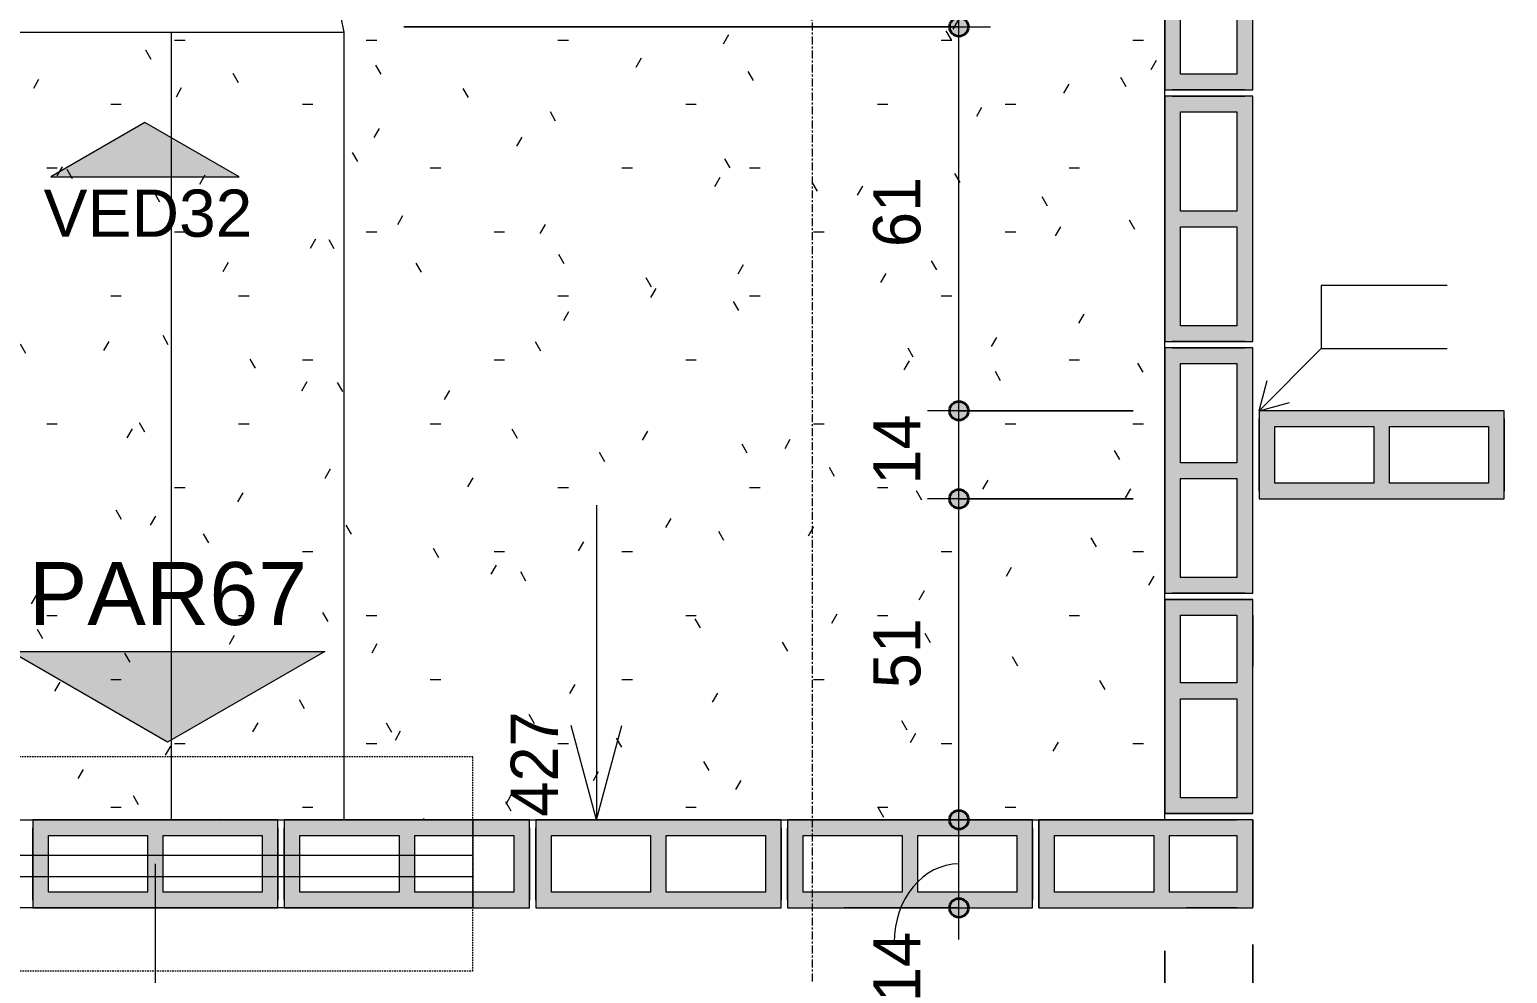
# Model space of a CAD drawing. Header units: centimetres. Extents: x 170 to 13828, y -2277 to 8860.
# Drawn here: x 12671.6 to 12906.6, y -585.2 to -435.2 of the extents above; entities that cross this region are included whole.
import ezdxf

# ---------------------------------------------------------------- set-up
doc = ezdxf.new("R2010")
doc.units = ezdxf.units.CM
doc.linetypes.add('Linha de eixo', pattern=[2.2225, 1.27, -0.3175, 0.3175, -0.3175])
doc.linetypes.add('Projeção', pattern=[0.396875, 0.238125, -0.15875])
for name, color, linetype, lineweight, true_color in [('A-ANNO-DIMS-1', 1, 'Continuous', 9, 0xff0000), ('A-DETL-1', 1, 'Continuous', 9, 0xff0000), ('A-GLAZ-1', 1, 'Continuous', 9, 0xff0000), ('G-ANNO-SYMB-1', 251, 'Continuous', 9, 0x646464), ('S-BEAM-3', 9, 'Continuous', 9, 0xc0c0c0), ('S-BEAM-8', 142, 'Continuous', 9, 0x0080c0)]:
    doc.layers.add(name, color=color, linetype=linetype, lineweight=lineweight, true_color=true_color)
for name, color, linetype, lineweight in [('A-ANNO-DIMS-50', 7, 'Continuous', 9), ('A-DETL-GENF', 7, 'Continuous', 9), ('A-FLOR-OVHD', 7, 'Projeção', 9), ('A-GLAZ-IDEN', 7, 'Continuous', 18), ('G-ANNO-SYMB', 7, 'Continuous', 9), ('S-BEAM', 7, 'Continuous', 9), ('S-BEAM-2', 7, 'Continuous', 13), ('S-GRID-1', 7, 'Linha de eixo', 9), ('S-STRS', 7, 'Continuous', 9), ('S-STRS-1', 7, 'Projeção', 9)]:
    doc.layers.add(name, color=color, linetype=linetype, lineweight=lineweight)
doc.styles.add('Arial_1', font='arial.ttf', dxfattribs={"height": 10})
doc.styles.add('Arial_2', font='arial.ttf', dxfattribs={"height": 7.5})
doc.styles.add('Bahnschrift_13', font='', dxfattribs={"height": 7.5})
doc.styles.get('Bahnschrift_13').set_extended_font_data('Bahnschrift')
doc.dimstyles.new('COTA_ACUMULADA', dxfattribs={"dimscale": 30.48, "dimtxt": 8.33133, "dimasz": 0.049213, "dimexe": 0, "dimexo": 0.0625, "dimgap": 0.131234, "dimtad": 0, "dimjust": 2, "dimdec": 0, "dimzin": 0, "dimdsep": 46, "dimtxsty": 'Bahnschrift_13', "dimblk1": 'NONE', "dimblk2": 'OPEN30', "dimsah": 1, "dimcen": 0.09, "dimse1": 1, "dimsd1": 1, "dimazin": 0, "dimtfac": 1, "dimtdec": 4, "dimtix": 1, "dimtmove": 2, "dimatfit": 3, "dimfxl": 0, "dimfxlon": 1, "dimtvp": 1, "dimtolj": 1, "dimtzin": 0, "dimarcsym": 2})
doc.dimstyles.new('COTA_LINEAR', dxfattribs={"dimscale": 30.48, "dimtxt": 8.33133, "dimasz": 0.393701, "dimexe": 0.164042, "dimexo": 0.328084, "dimgap": 0.131234, "dimtad": 1, "dimdec": 0, "dimzin": 0, "dimdsep": 46, "dimtxsty": 'Bahnschrift_13', "dimblk1": 'DOTSMALL', "dimblk2": 'DOTSMALL', "dimsah": 1, "dimcen": 0.09, "dimdle": 0.164042, "dimazin": 0, "dimtfac": 1, "dimtdec": 4, "dimtix": 1, "dimtmove": 0, "dimatfit": 3, "dimfxl": 1, "dimtvp": 1, "dimtolj": 1, "dimtzin": 0, "dimarcsym": 2})
doc.dimstyles.new('COTA_LINEAR_2', dxfattribs={"dimscale": 30.48, "dimtxt": 8.33133, "dimasz": 0.393701, "dimexe": 0.164042, "dimexo": 0.328084, "dimgap": 0.131234, "dimtad": 1, "dimdec": 0, "dimzin": 0, "dimdsep": 46, "dimtxsty": 'Bahnschrift_13', "dimblk1": 'DOTSMALL', "dimblk2": 'DOTSMALL', "dimsah": 1, "dimcen": 0.09, "dimdle": 0.164042, "dimazin": 0, "dimtfac": 1, "dimtdec": 4, "dimtix": 1, "dimtmove": 1, "dimatfit": 3, "dimfxl": 1, "dimtvp": 1, "dimtolj": 1, "dimtzin": 0, "dimarcsym": 2})
pattern_1 = [(0, (12430.514, 0), (40.64, 10.16), [1.676, -28.804, 1.676, -28.804, -162.56]), (0, (12430.514, 0), (40.64, 10.16), [-60.96, 1.676, -59.284, 1.676, -28.804, -71.12]), (0, (12430.514, 0), (40.64, 10.16), [-152.4, 1.676, -18.644, 1.676, -49.124]), (120, (12445.754, 5.08), (-29.11882, 30.11527), [1.676, -28.804, 1.676, -28.804, -162.56]), (120, (12445.754, 5.08), (-29.11882, 30.11527), [-60.96, 1.676, -59.284, 1.676, -28.804, -71.12]), (120, (12445.754, 5.08), (-29.11882, 30.11527), [-152.4, 1.676, -18.644, 1.676, -49.124]), (240, (12450.834, 25.4), (-11.52118, -40.27527), [1.676, -28.804, 1.676, -28.804, -162.56]), (240, (12450.834, 25.4), (-11.52118, -40.27527), [-60.96, 1.676, -59.284, 1.676, -28.804, -71.12]), (240, (12450.834, 25.4), (-11.52118, -40.27527), [-152.4, 1.676, -18.644, 1.676, -49.124])]

# ---------------------------------------------------------------- blocks, each defined once
blk = doc.blocks.new('LEONE - BLOCO 14X39X1 - LEONE - BLOCO 14X39X19-V1-COBERTURA - MODULAÇÃO 2ª FIADA')
at = {"layer": 'S-BEAM-3'}
h = blk.add_hatch(color=256, dxfattribs=at)
h.paths.add_polyline_path([(-19.5, -7), (19.5, -7), (19.5, 7), (-19.5, 7), (-19.5, -4.5)])
h.paths.add_polyline_path([(1.25, -4.5), (1.25, 4.5), (17, 4.5), (17, -4.5)])
h.paths.add_polyline_path([(-1.25, -4.5), (-17, -4.5), (-17, 4.5), (-1.25, 4.5), (-1.25, -4.16)])
at = {"layer": 'A-DETL-GENF'}
for p, q in [((19.5, 7), (-19.5, 7)), ((-19.5, 7), (-19.5, 0)), ((19.5, 0), (19.5, 7)), ((-17, -4.5), (-17, 4.5)), ((-17, 4.5), (-1.25, 4.5)), ((-1.25, 4.5), (-1.25, -4.5)), ((1.25, -4.5), (1.25, 4.5)), ((1.25, 4.5), (17, 4.5)), ((17, 4.5), (17, -4.5)), ((-19.5, 0), (-19.5, -7)), ((19.5, -7), (19.5, 0)), ((-1.25, -4.5), (-17, -4.5)), ((17, -4.5), (1.25, -4.5)), ((-19.5, -7), (19.5, -7))]:
    blk.add_line(p, q, dxfattribs=at)
at = {"layer": 'S-BEAM-2'}
for p, q in [((-19.5, 7), (-19.5, -7)), ((19.5, 7), (-19.5, 7)), ((-19.5, 5.75), (-19.5, -5.75)), ((-19.5, -5.75), (-19.5, 5.75)), ((19.5, -7), (19.5, 7)), ((19.5, -7), (19.5, 7)), ((19.5, 5.75), (19.5, -5.75)), ((-19.5, -7), (19.5, -7))]:
    blk.add_line(p, q, dxfattribs=at)
at = {"layer": 'S-BEAM-3'}
for p, q in [((-17, 4.5), (-1.25, 4.5)), ((-17, -4.5), (-17, 4.5)), ((-1.25, 4.5), (-1.25, -4.5)), ((1.25, 4.5), (17, 4.5)), ((1.25, -4.5), (1.25, 4.5)), ((17, 4.5), (17, -4.5)), ((-1.25, -4.5), (-17, -4.5)), ((17, -4.5), (1.25, -4.5))]:
    blk.add_line(p, q, dxfattribs=at)
blk = doc.blocks.new('VÃO JANELA - VÃO JANELA 101x81-3244210-COBERTURA - MODULAÇÃO 2ª FIADA')
at = {"layer": 'A-GLAZ-1'}
for p, q in [((-50.5, -7), (-50.5, 7)), ((-50.5, 7), (50.5, 7)), ((50.5, 7), (50.5, -7)), ((-50.5, 1.38), (50.5, 1.38)), ((-50.5, -2), (50.5, -2)), ((50.5, -7), (-50.5, -7))]:
    blk.add_line(p, q, dxfattribs=at)
blk = doc.blocks.new('LEONE - BLOCO 14X39X19 - LEONE - BLOCO 14X39X19-V9-COBERTURA - MODULAÇÃO 2ª FIADA')
at = {"layer": 'S-BEAM-3'}
h = blk.add_hatch(color=256, dxfattribs=at)
h.paths.add_polyline_path([(19.5, -7), (19.5, 7), (-19.5, 7), (-19.5, -7)])
h.paths.add_polyline_path([(1.25, -4.5), (1.25, 4.5), (17, 4.5), (17, -4.5)])
h.paths.add_polyline_path([(-17, -4.5), (-17, 4.5), (-1.25, 4.5), (-1.25, -4.5)])
at = {"layer": 'A-DETL-GENF'}
for p, q in [((19.5, 7), (-19.5, 7)), ((-19.5, 7), (-19.5, 0)), ((19.5, 0), (19.5, 7)), ((-17, -4.5), (-17, 4.5)), ((-17, 4.5), (-1.25, 4.5)), ((-1.25, 4.5), (-1.25, -4.5)), ((1.25, -4.5), (1.25, 4.5)), ((1.25, 4.5), (17, 4.5)), ((17, 4.5), (17, -4.5)), ((-19.5, 0), (-19.5, -7)), ((19.5, -7), (19.5, 0)), ((-1.25, -4.5), (-17, -4.5)), ((17, -4.5), (1.25, -4.5)), ((-19.5, -7), (19.5, -7))]:
    blk.add_line(p, q, dxfattribs=at)
at = {"layer": 'S-BEAM-2'}
for p, q in [((-19.5, 7), (-19.5, -7)), ((19.5, 7), (-19.5, 7)), ((-19.5, 7), (-19.5, -7)), ((-19.5, -5.75), (-19.5, 5.75)), ((19.5, -7), (19.5, 7)), ((19.5, -7), (19.5, 7)), ((19.5, 5.75), (19.5, -5.75)), ((-19.5, -7), (19.5, -7))]:
    blk.add_line(p, q, dxfattribs=at)
at = {"layer": 'S-BEAM-3'}
for p, q in [((-17, 4.5), (-1.25, 4.5)), ((-17, -4.5), (-17, 4.5)), ((-1.25, 4.5), (-1.25, -4.5)), ((1.25, 4.5), (17, 4.5)), ((1.25, -4.5), (1.25, 4.5)), ((17, 4.5), (17, -4.5)), ((-1.25, -4.5), (-17, -4.5)), ((17, -4.5), (1.25, -4.5))]:
    blk.add_line(p, q, dxfattribs=at)
blk = doc.blocks.new('LEONE - BLOCO 14x34x19 - LEONE - BLOCO 14x34x19-V3-COBERTURA - MODULAÇÃO 2ª FIADA')
at = {"layer": 'S-BEAM-8'}
h = blk.add_hatch(color=256, dxfattribs=at)
h.paths.add_polyline_path([(-14.5, -1.5205), (-14.5, -7), (19.5, -7), (19.5, 7), (-14.5, 7), (-14.5, 0)])
h.paths.add_polyline_path([(-12, -4.5), (-12, 4.5), (-1.25, 4.5), (-1.25, -4.5)])
h.paths.add_polyline_path([(1.25, -4.5), (1.25, 4.5), (17, 4.5), (17, -4.5), (2.5, -4.5)])
at = {"layer": 'A-DETL-GENF'}
for p, q in [((-14.5, 7), (-14.5, 0)), ((2.5, 7), (-14.5, 7)), ((19.5, 7), (2.5, 7)), ((19.5, 0), (19.5, 7)), ((-12, -4.5), (-12, 4.5)), ((-12, 4.5), (-1.25, 4.5)), ((-1.25, 4.5), (-1.25, -4.5)), ((1.25, 4.5), (17, 4.5)), ((1.25, -4.5), (1.25, 4.5)), ((17, 4.5), (17, -4.5)), ((-14.5, 0), (-14.5, -7)), ((19.5, -7), (19.5, 0)), ((-1.25, -4.5), (-12, -4.5)), ((17, -4.5), (1.25, -4.5)), ((-14.5, -7), (2.5, -7)), ((2.5, -7), (19.5, -7))]:
    blk.add_line(p, q, dxfattribs=at)
at = {"layer": 'S-BEAM-2'}
for p, q in [((-14.5, 7), (-14.5, -7)), ((19.5, 7), (-14.5, 7)), ((-14.5, 7), (-14.5, -7)), ((-14.5, -7), (-14.5, 6.8804)), ((-14.5, 5.75), (-14.5, -5.75)), ((-14.5, -5.75), (-14.5, 5.75)), ((-12, 7), (-3.9375, 7)), ((-12, 7), (-3.9375, 7)), ((17, 7), (-12, 7)), ((19.5, -7), (19.5, 7)), ((19.5, 7), (19.5, -7)), ((19.5, -7), (19.5, 7)), ((19.5, -5.75), (19.5, 5.75)), ((19.5, 5.75), (19.5, -5.75)), ((-14.5, -7), (19.5, -7)), ((-12, -7), (-3.9375, -7)), ((-12, -7), (-3.9375, -7)), ((17, -7), (-12, -7))]:
    blk.add_line(p, q, dxfattribs=at)
at = {"layer": 'S-BEAM-3'}
for p, q in [((-12, 4.5), (-1.25, 4.5)), ((-12, -4.5), (-12, 4.5)), ((-1.25, 4.5), (-1.25, -4.5)), ((1.25, 4.5), (17, 4.5)), ((1.25, -4.5), (1.25, 4.5)), ((17, 4.5), (17, -4.5)), ((-1.25, -4.5), (-12, -4.5)), ((17, -4.5), (1.25, -4.5))]:
    blk.add_line(p, q, dxfattribs=at)
blk = doc.blocks.new('LEONE - BLOCO 14X39X1 - LEONE - BLOCO 14X39X19-2886981-COBERTURA - MODULAÇÃO 2ª FIADA')
at = {"layer": 'S-BEAM-3'}
h = blk.add_hatch(color=256, dxfattribs=at)
h.paths.add_polyline_path([(-3.78, -7), (19.5, -7), (19.5, 7), (-19.5, 7), (-19.5, -7)])
h.paths.add_polyline_path([(-3.78, -4.5), (-17, -4.5), (-17, 4.5), (-1.25, 4.5), (-1.25, -4.5)])
h.paths.add_polyline_path([(1.25, -4.5), (1.25, 4.5), (17, 4.5), (17, -4.5)])
at = {"layer": 'A-DETL-GENF'}
for p, q in [((19.5, 7), (-19.5, 7)), ((-19.5, 7), (-19.5, 0)), ((19.5, 0), (19.5, 7)), ((-17, -4.5), (-17, 4.5)), ((-17, 4.5), (-1.25, 4.5)), ((-1.25, 4.5), (-1.25, -4.5)), ((1.25, -4.5), (1.25, 4.5)), ((1.25, 4.5), (17, 4.5)), ((17, 4.5), (17, -4.5)), ((-19.5, 0), (-19.5, -7)), ((19.5, -7), (19.5, 0)), ((-1.25, -4.5), (-17, -4.5)), ((17, -4.5), (1.25, -4.5)), ((-19.5, -7), (19.5, -7))]:
    blk.add_line(p, q, dxfattribs=at)
at = {"layer": 'S-BEAM-2'}
for p, q in [((-19.5, 7), (-19.5, -7)), ((19.5, 7), (-19.5, 7)), ((-19.5, 5.75), (-19.5, -5.75)), ((-19.5, -5.75), (-19.5, 5.75)), ((19.5, -7), (19.5, 7)), ((19.5, -7), (19.5, 7)), ((19.5, 5.75), (19.5, -5.75)), ((-19.5, -7), (19.5, -7))]:
    blk.add_line(p, q, dxfattribs=at)
at = {"layer": 'S-BEAM-3'}
for p, q in [((-17, 4.5), (-1.25, 4.5)), ((-17, -4.5), (-17, 4.5)), ((-1.25, 4.5), (-1.25, -4.5)), ((1.25, 4.5), (17, 4.5)), ((1.25, -4.5), (1.25, 4.5)), ((17, 4.5), (17, -4.5)), ((-1.25, -4.5), (-17, -4.5)), ((17, -4.5), (1.25, -4.5))]:
    blk.add_line(p, q, dxfattribs=at)
blk = doc.blocks.new('LEONE - BLOCO 14x34x19 - LEONE - BLOCO 14x34x19-541693-COBERTURA - MODULAÇÃO 2ª FIADA')
at = {"layer": 'S-BEAM-8'}
h = blk.add_hatch(color=256, dxfattribs=at)
h.paths.add_polyline_path([(8.2742, -7), (19.5, -7), (19.5, 7), (-14.5, 7), (-14.5, -7), (2.5, -7)])
h.paths.add_polyline_path([(17, -4.5), (1.25, -4.5), (1.25, 4.5), (17, 4.5)])
h.paths.add_polyline_path([(-1.25, -4.5), (-12, -4.5), (-12, 4.5), (-1.25, 4.5)])
at = {"layer": 'A-DETL-GENF'}
for p, q in [((-14.5, 7), (-14.5, 0)), ((2.5, 7), (-14.5, 7)), ((19.5, 7), (2.5, 7)), ((19.5, 0), (19.5, 7)), ((-12, -4.5), (-12, 4.5)), ((-12, 4.5), (-1.25, 4.5)), ((-1.25, 4.5), (-1.25, -4.5)), ((1.25, 4.5), (17, 4.5)), ((1.25, -4.5), (1.25, 4.5)), ((17, 4.5), (17, -4.5)), ((-14.5, 0), (-14.5, -7)), ((19.5, -7), (19.5, 0)), ((-1.25, -4.5), (-12, -4.5)), ((17, -4.5), (1.25, -4.5)), ((-14.5, -7), (2.5, -7)), ((2.5, -7), (19.5, -7))]:
    blk.add_line(p, q, dxfattribs=at)
at = {"layer": 'S-BEAM-2'}
for p, q in [((-14.5, 7), (-14.5, -7)), ((19.5, 7), (-14.5, 7)), ((-14.5, 7), (-14.5, -7)), ((-14.5, -7), (-14.5, 6.8804)), ((-14.5, 5.75), (-14.5, -5.75)), ((-14.5, -5.75), (-14.5, 5.75)), ((-12, 7), (-3.9375, 7)), ((-12, 7), (-3.9375, 7)), ((17, 7), (-12, 7)), ((19.5, -7), (19.5, 7)), ((19.5, 7), (19.5, -7)), ((19.5, -7), (19.5, 7)), ((19.5, -5.75), (19.5, 5.75)), ((19.5, 5.75), (19.5, -5.75)), ((-14.5, -7), (19.5, -7)), ((-12, -7), (-3.9375, -7)), ((-12, -7), (-3.9375, -7)), ((17, -7), (-12, -7))]:
    blk.add_line(p, q, dxfattribs=at)
at = {"layer": 'S-BEAM-3'}
for p, q in [((-12, 4.5), (-1.25, 4.5)), ((-12, -4.5), (-12, 4.5)), ((-1.25, 4.5), (-1.25, -4.5)), ((1.25, 4.5), (17, 4.5)), ((1.25, -4.5), (1.25, 4.5)), ((17, 4.5), (17, -4.5)), ((-1.25, -4.5), (-12, -4.5)), ((17, -4.5), (1.25, -4.5))]:
    blk.add_line(p, q, dxfattribs=at)
blk = doc.blocks.new('LEONE - BLOCO 14X39X19 - LEONE - BLOCO 14X39X19-554799-COBERTURA - MODULAÇÃO 2ª FIADA')
at = {"layer": 'S-BEAM-3'}
h = blk.add_hatch(color=256, dxfattribs=at)
h.paths.add_polyline_path([(-19.5, -7), (19.5, -7), (19.5, 7), (-19.5, 7), (-19.5, -4.5)])
h.paths.add_polyline_path([(-1.25, -4.5), (-17, -4.5), (-17, 4.5), (-1.25, 4.5), (-1.25, -4.16)])
h.paths.add_polyline_path([(15.26, -4.5), (1.25, -4.5), (1.25, 4.5), (17, 4.5), (17, -4.5)])
at = {"layer": 'A-DETL-GENF'}
for p, q in [((19.5, 7), (-19.5, 7)), ((-19.5, 7), (-19.5, 0)), ((19.5, 0), (19.5, 7)), ((-17, -4.5), (-17, 4.5)), ((-17, 4.5), (-1.25, 4.5)), ((-1.25, 4.5), (-1.25, -4.5)), ((1.25, -4.5), (1.25, 4.5)), ((1.25, 4.5), (17, 4.5)), ((17, 4.5), (17, -4.5)), ((-19.5, 0), (-19.5, -7)), ((19.5, -7), (19.5, 0)), ((-1.25, -4.5), (-17, -4.5)), ((17, -4.5), (1.25, -4.5)), ((-19.5, -7), (19.5, -7))]:
    blk.add_line(p, q, dxfattribs=at)
at = {"layer": 'S-BEAM-2'}
for p, q in [((-19.5, 7), (-19.5, -7)), ((19.5, 7), (-19.5, 7)), ((-19.5, 7), (-19.5, -7)), ((-19.5, -5.75), (-19.5, 5.75)), ((19.5, -7), (19.5, 7)), ((19.5, -7), (19.5, 7)), ((19.5, 5.75), (19.5, -5.75)), ((-19.5, -7), (19.5, -7))]:
    blk.add_line(p, q, dxfattribs=at)
at = {"layer": 'S-BEAM-3'}
for p, q in [((-17, 4.5), (-1.25, 4.5)), ((-17, -4.5), (-17, 4.5)), ((-1.25, 4.5), (-1.25, -4.5)), ((1.25, 4.5), (17, 4.5)), ((1.25, -4.5), (1.25, 4.5)), ((17, 4.5), (17, -4.5)), ((-1.25, -4.5), (-17, -4.5)), ((17, -4.5), (1.25, -4.5))]:
    blk.add_line(p, q, dxfattribs=at)
blk = doc.blocks.new('Elevação - Número de detalhe-3354112-COBERTURA - MODULAÇÃO 2ª FIADA')
at = {"layer": 'G-ANNO-SYMB-1'}
blk.add_hatch(color=256, dxfattribs=at).paths.add_polyline_path([(0.3, 0), (-0.3, 0), (0, 0.1732)])
at = {"layer": 'G-ANNO-SYMB'}
for p, q in [((0, 0.1732), (-0.3, 0)), ((0.3, 0), (0, 0.1732)), ((-0.3, 0), (0.3, 0))]:
    blk.add_line(p, q, dxfattribs=at)
blk = doc.blocks.new('Elevação - Número de detalhe-142644-COBERTURA - MODULAÇÃO 2ª FIADA')
at = {"layer": 'G-ANNO-SYMB-1'}
blk.add_hatch(color=256, dxfattribs=at).paths.add_polyline_path([(0.5, 0), (-0.5, 0), (0, 0.2887)])
at = {"layer": 'G-ANNO-SYMB'}
for p, q in [((0, 0.2887), (-0.5, 0)), ((0.5, 0), (0, 0.2887)), ((-0.5, 0), (0.5, 0))]:
    blk.add_line(p, q, dxfattribs=at)
blk = doc.blocks.new('DIMBLOCK30-COBERTURA - MODULAÇÃO 2ª FIADA')
at = {"layer": 'A-ANNO-DIMS-50', "lineweight": 35, "true_color": 0xff0000}
h = blk.add_hatch(color=1, dxfattribs=at)
edge = h.paths.add_edge_path()
edge.add_arc((12796.14, -628.11), 1.5, 0, 360)
h = blk.add_hatch(color=1, dxfattribs=at)
edge = h.paths.add_edge_path()
edge.add_arc((12852.14, -628.11), 1.5, 0, 360)
at = {"layer": 'A-ANNO-DIMS-50', "color": 1, "true_color": 0xff0000}
for p, q in [((12852.14, -581.59), (12852.14, -633.11)), ((12852.14, -628.11), (12852.14, -581.59)), ((12796.14, -635.99), (12796.14, -623.11)), ((12796.14, -628.11), (12852.14, -628.11)), ((12796.14, -628.11), (12796.14, -635.99))]:
    blk.add_line(p, q, dxfattribs=at)
at = {"layer": 'A-ANNO-DIMS-50', "color": 1, "lineweight": 35, "true_color": 0xff0000}
for centre in [(12796.14, -628.11), (12852.14, -628.11)]:
    blk.add_circle(centre, 1.5, dxfattribs=at)
at = {"layer": 'A-ANNO-DIMS-50', "color": 0, "insert": (12818.59, -614.47), "char_height": 7.5, "width": 13.3301, "attachment_point": 1, "line_spacing_factor": 1.009858, "style": 'Bahnschrift_13'}
blk.add_mtext('56', dxfattribs=at)
blk = doc.blocks.new('_DotSmall')
at = {"color": 0, "linetype": 'ByBlock', "const_width": 0.5}
blk.add_lwpolyline([(-0.0625, 0, 1), (0.0625, 0, 1)], format="xyb", close=True, dxfattribs=at)
blk = doc.blocks.new('DIMBLOCK31-COBERTURA - MODULAÇÃO 2ª FIADA')
at = {"layer": 'A-ANNO-DIMS-50', "lineweight": 35, "true_color": 0xff0000}
h = blk.add_hatch(color=1, dxfattribs=at)
edge = h.paths.add_edge_path()
edge.add_arc((12852.14, -628.11), 1.5, 0, 360)
h = blk.add_hatch(color=1, dxfattribs=at)
edge = h.paths.add_edge_path()
edge.add_arc((12866.14, -628.11), 1.5, 0, 360)
at = {"layer": 'A-ANNO-DIMS-50', "color": 1, "true_color": 0xff0000}
for p, q in [((12852.14, -581.59), (12852.14, -633.11)), ((12852.14, -628.11), (12852.14, -581.59)), ((12866.14, -580.59), (12866.14, -633.11)), ((12866.14, -628.11), (12866.14, -580.59)), ((12852.14, -628.11), (12866.14, -628.11))]:
    blk.add_line(p, q, dxfattribs=at)
at = {"layer": 'A-ANNO-DIMS-50', "color": 1, "lineweight": 35, "true_color": 0xff0000}
for centre in [(12852.14, -628.11), (12866.14, -628.11)]:
    blk.add_circle(centre, 1.5, dxfattribs=at)
at = {"layer": 'A-ANNO-DIMS-50', "color": 0, "insert": (12854.41, -614.47), "char_height": 7.5, "width": 11.3609, "attachment_point": 1, "line_spacing_factor": 1.009858, "style": 'Bahnschrift_13'}
blk.add_mtext('14', dxfattribs=at)
blk = doc.blocks.new('DIMBLOCK32-COBERTURA - MODULAÇÃO 2ª FIADA')
at = {"layer": 'A-ANNO-DIMS-50', "lineweight": 35, "true_color": 0xff0000}
h = blk.add_hatch(color=1, dxfattribs=at)
edge = h.paths.add_edge_path()
edge.add_arc((12866.14, -628.11), 1.5, 0, 360)
h = blk.add_hatch(color=1, dxfattribs=at)
edge = h.paths.add_edge_path()
edge.add_arc((13277.14, -628.11), 1.5, 0, 360)
at = {"layer": 'A-ANNO-DIMS-50', "color": 1, "true_color": 0xff0000}
for p, q in [((13277.14, -515.59), (13277.14, -633.11)), ((13277.14, -628.11), (13277.14, -515.59)), ((12866.14, -580.59), (12866.14, -633.11)), ((12866.14, -628.11), (12866.14, -580.59)), ((12866.14, -628.11), (13277.14, -628.11))]:
    blk.add_line(p, q, dxfattribs=at)
at = {"layer": 'A-ANNO-DIMS-50', "color": 1, "lineweight": 35, "true_color": 0xff0000}
for centre in [(12866.14, -628.11), (13277.14, -628.11)]:
    blk.add_circle(centre, 1.5, dxfattribs=at)
at = {"layer": 'A-ANNO-DIMS-50', "color": 0, "insert": (13065.14, -614.47), "char_height": 7.5, "width": 15.6023, "attachment_point": 1, "line_spacing_factor": 1.009858, "style": 'Bahnschrift_13'}
blk.add_mtext('411', dxfattribs=at)
blk = doc.blocks.new('DIMBLOCK38-COBERTURA - MODULAÇÃO 2ª FIADA')
at = {"layer": 'A-ANNO-DIMS-50', "lineweight": 35, "true_color": 0xff0000}
h = blk.add_hatch(color=1, dxfattribs=at)
edge = h.paths.add_edge_path()
edge.add_arc((12796.14, -678.11), 1.5, 0, 360)
h = blk.add_hatch(color=1, dxfattribs=at)
edge = h.paths.add_edge_path()
edge.add_arc((13621.14, -678.11), 1.5, 0, 360)
at = {"layer": 'A-ANNO-DIMS-50', "color": 1, "true_color": 0xff0000}
for p, q in [((13621.14, -519.76), (13621.14, -683.11)), ((13621.14, -678.11), (13621.14, -519.76)), ((12796.14, -685.99), (12796.14, -673.11)), ((12796.14, -678.11), (13626.14, -678.11)), ((12796.14, -678.11), (12796.14, -685.99))]:
    blk.add_line(p, q, dxfattribs=at)
at = {"layer": 'A-ANNO-DIMS-50', "color": 1, "lineweight": 35, "true_color": 0xff0000}
for centre in [(12796.14, -678.11), (13621.14, -678.11)]:
    blk.add_circle(centre, 1.5, dxfattribs=at)
at = {"layer": 'A-ANNO-DIMS-50', "color": 0, "insert": (13200.12, -664.47), "char_height": 7.5, "width": 20.4496, "attachment_point": 1, "line_spacing_factor": 1.009858, "style": 'Bahnschrift_13'}
blk.add_mtext('825', dxfattribs=at)
blk = doc.blocks.new('DIMBLOCK75-COBERTURA - MODULAÇÃO 2ª FIADA')
at = {"layer": 'A-ANNO-DIMS-50', "lineweight": 35, "true_color": 0xff0000}
h = blk.add_hatch(color=1, dxfattribs=at)
edge = h.paths.add_edge_path()
edge.add_arc((12819.43, -560.76), 1.5, 0, 360)
h = blk.add_hatch(color=1, dxfattribs=at)
edge = h.paths.add_edge_path()
edge.add_arc((12819.43, -574.76), 1.5, 0, 360)
at = {"layer": 'A-ANNO-DIMS-50', "color": 1, "true_color": 0xff0000}
for p, q in [((12827.31, -560.76), (12814.43, -560.76)), ((12819.43, -579.76), (12819.43, -560.76)), ((12819.43, -560.76), (12827.31, -560.76)), ((12801.14, -574.76), (12824.43, -574.76)), ((12819.43, -574.76), (12801.14, -574.76))]:
    blk.add_line(p, q, dxfattribs=at)
at = {"layer": 'A-ANNO-DIMS-50', "color": 1, "lineweight": 35, "true_color": 0xff0000}
for centre in [(12819.43, -560.76), (12819.43, -574.76)]:
    blk.add_circle(centre, 1.5, dxfattribs=at)
at = {"layer": 'A-ANNO-DIMS-50', "color": 1, "true_color": 0xff0000}
blk.add_ellipse((12819.43, -580.26), major_axis=(0, 12.51), ratio=0.824512, start_param=0, end_param=1.570796, dxfattribs=at)
at = {"layer": 'A-ANNO-DIMS-50', "color": 0, "insert": (12805.79, -589.73), "char_height": 7.5, "width": 11.3609, "attachment_point": 1, "rotation": 90, "line_spacing_factor": 1.009858, "style": 'Bahnschrift_13'}
blk.add_mtext('14', dxfattribs=at)
blk = doc.blocks.new('DIMBLOCK76-COBERTURA - MODULAÇÃO 2ª FIADA')
at = {"layer": 'A-ANNO-DIMS-50', "lineweight": 35, "true_color": 0xff0000}
h = blk.add_hatch(color=1, dxfattribs=at)
edge = h.paths.add_edge_path()
edge.add_arc((12819.43, -509.76), 1.5, 0, 360)
h = blk.add_hatch(color=1, dxfattribs=at)
edge = h.paths.add_edge_path()
edge.add_arc((12819.43, -560.76), 1.5, 0, 360)
at = {"layer": 'A-ANNO-DIMS-50', "color": 1, "true_color": 0xff0000}
for p, q in [((12847.11, -509.76), (12814.43, -509.76)), ((12819.43, -560.76), (12819.43, -509.76)), ((12819.43, -509.76), (12847.11, -509.76)), ((12827.31, -560.76), (12814.43, -560.76)), ((12819.43, -560.76), (12827.31, -560.76))]:
    blk.add_line(p, q, dxfattribs=at)
at = {"layer": 'A-ANNO-DIMS-50', "color": 1, "lineweight": 35, "true_color": 0xff0000}
for centre in [(12819.43, -509.76), (12819.43, -560.76)]:
    blk.add_circle(centre, 1.5, dxfattribs=at)
at = {"layer": 'A-ANNO-DIMS-50', "color": 0, "insert": (12805.79, -539.86), "char_height": 7.5, "width": 11.0579, "attachment_point": 1, "rotation": 90, "line_spacing_factor": 1.009858, "style": 'Bahnschrift_13'}
blk.add_mtext('51', dxfattribs=at)
blk = doc.blocks.new('DIMBLOCK77-COBERTURA - MODULAÇÃO 2ª FIADA')
at = {"layer": 'A-ANNO-DIMS-50', "lineweight": 35, "true_color": 0xff0000}
h = blk.add_hatch(color=1, dxfattribs=at)
edge = h.paths.add_edge_path()
edge.add_arc((12819.43, -495.76), 1.5, 0, 360)
h = blk.add_hatch(color=1, dxfattribs=at)
edge = h.paths.add_edge_path()
edge.add_arc((12819.43, -509.76), 1.5, 0, 360)
at = {"layer": 'A-ANNO-DIMS-50', "color": 1, "true_color": 0xff0000}
for p, q in [((12847.11, -495.76), (12814.43, -495.76)), ((12819.43, -509.76), (12819.43, -495.76)), ((12819.43, -495.76), (12847.11, -495.76)), ((12847.11, -509.76), (12814.43, -509.76)), ((12819.43, -509.76), (12847.11, -509.76))]:
    blk.add_line(p, q, dxfattribs=at)
at = {"layer": 'A-ANNO-DIMS-50', "color": 1, "lineweight": 35, "true_color": 0xff0000}
for centre in [(12819.43, -495.76), (12819.43, -509.76)]:
    blk.add_circle(centre, 1.5, dxfattribs=at)
at = {"layer": 'A-ANNO-DIMS-50', "color": 0, "insert": (12805.79, -507.49), "char_height": 7.5, "width": 11.3609, "attachment_point": 1, "rotation": 90, "line_spacing_factor": 1.009858, "style": 'Bahnschrift_13'}
blk.add_mtext('14', dxfattribs=at)
blk = doc.blocks.new('DIMBLOCK78-COBERTURA - MODULAÇÃO 2ª FIADA')
at = {"layer": 'A-ANNO-DIMS-50', "lineweight": 35, "true_color": 0xff0000}
h = blk.add_hatch(color=1, dxfattribs=at)
edge = h.paths.add_edge_path()
edge.add_arc((12819.43, -434.76), 1.5, 0, 360)
h = blk.add_hatch(color=1, dxfattribs=at)
edge = h.paths.add_edge_path()
edge.add_arc((12819.43, -495.76), 1.5, 0, 360)
at = {"layer": 'A-ANNO-DIMS-50', "color": 1, "true_color": 0xff0000}
for p, q in [((12731.14, -434.76), (12824.43, -434.76)), ((12819.43, -434.76), (12731.14, -434.76)), ((12819.43, -495.76), (12819.43, -434.76)), ((12847.11, -495.76), (12814.43, -495.76)), ((12819.43, -495.76), (12847.11, -495.76))]:
    blk.add_line(p, q, dxfattribs=at)
at = {"layer": 'A-ANNO-DIMS-50', "color": 1, "lineweight": 35, "true_color": 0xff0000}
for centre in [(12819.43, -434.76), (12819.43, -495.76)]:
    blk.add_circle(centre, 1.5, dxfattribs=at)
at = {"layer": 'A-ANNO-DIMS-50', "color": 0, "insert": (12805.79, -469.74), "char_height": 7.5, "width": 10.755, "attachment_point": 1, "rotation": 90, "line_spacing_factor": 1.009858, "style": 'Bahnschrift_13'}
blk.add_mtext('61', dxfattribs=at)
blk = doc.blocks.new('DIMBLOCK79-COBERTURA - MODULAÇÃO 2ª FIADA')
at = {"layer": 'A-ANNO-DIMS-50', "lineweight": 35, "true_color": 0xff0000}
h = blk.add_hatch(color=1, dxfattribs=at)
edge = h.paths.add_edge_path()
edge.add_arc((12819.43, -420.76), 1.5, 0, 360)
h = blk.add_hatch(color=1, dxfattribs=at)
edge = h.paths.add_edge_path()
edge.add_arc((12819.43, -434.76), 1.5, 0, 360)
at = {"layer": 'A-ANNO-DIMS-50', "color": 1, "true_color": 0xff0000}
for p, q in [((12731.14, -420.76), (12824.43, -420.76)), ((12819.43, -420.76), (12731.14, -420.76)), ((12819.43, -434.76), (12819.43, -420.76)), ((12731.14, -434.76), (12824.43, -434.76)), ((12819.43, -434.76), (12731.14, -434.76))]:
    blk.add_line(p, q, dxfattribs=at)
at = {"layer": 'A-ANNO-DIMS-50', "color": 1, "lineweight": 35, "true_color": 0xff0000}
for centre in [(12819.43, -420.76), (12819.43, -434.76)]:
    blk.add_circle(centre, 1.5, dxfattribs=at)
at = {"layer": 'A-ANNO-DIMS-50', "color": 0, "insert": (12805.79, -432.49), "char_height": 7.5, "width": 11.3609, "attachment_point": 1, "rotation": 90, "line_spacing_factor": 1.009858, "style": 'Bahnschrift_13'}
blk.add_mtext('14', dxfattribs=at)
blk = doc.blocks.new('DIMBLOCK137-COBERTURA - MODULAÇÃO 2ª FIADA')
at = {"layer": 'A-ANNO-DIMS-50', "color": 1, "true_color": 0xff0000}
for p, q in [((12761.8, -510.76), (12761.8, -560.76)), ((12761.8, -560.76), (12757.78, -545.76)), ((12761.8, -560.76), (12765.82, -545.76)), ((12761.8, -560.76), (12761.8, -560.76)), ((12761.8, -560.76), (12761.8, -560.76))]:
    blk.add_line(p, q, dxfattribs=at)
at = {"layer": 'A-ANNO-DIMS-50', "color": 0, "insert": (12748.15, -560.26), "char_height": 7.5, "width": 19.9952, "attachment_point": 1, "rotation": 90, "line_spacing_factor": 1.009858, "style": 'Bahnschrift_13'}
blk.add_mtext('427', dxfattribs=at)
blk = doc.blocks.new('_None')
blk = doc.blocks.new('_Open30')
at = {"color": 0, "linetype": 'ByBlock', "lineweight": -2}
for p, q in [((-1, 0.27), (0, 0)), ((0, 0), (-1, -0.27)), ((0, 0), (-1, 0))]:
    blk.add_line(p, q, dxfattribs=at)

msp = doc.modelspace()

# ---------------------------------------------------------------- hatches: boundary and pattern name
at = {"layer": 'S-STRS'}
h = msp.add_hatch(dxfattribs=at)
h.set_pattern_fill('FP_4', color=256, style=0, pattern_type=2)
h.set_pattern_definition(pattern_1)
h.paths.add_polyline_path([(12852.14, -560.76), (12852.14, -433.26), (12721.14, -433.26), (12721.64, -435.6), (12721.64, -560.76), (12850.39, -560.76)])
h = msp.add_hatch(dxfattribs=at)
h.set_pattern_fill('FP_5', color=256, style=0, pattern_type=2)
h.set_pattern_definition(pattern_1)
h.paths.add_polyline_path([(12680.87, -560.76), (12694.14, -560.76), (12694.14, -435.6), (12666.64, -435.6), (12666.64, -560.76), (12674.64, -560.76)])
h = msp.add_hatch(dxfattribs=at)
h.set_pattern_fill('FP_5', color=256, style=0, pattern_type=2)
h.set_pattern_definition(pattern_1)
h.paths.add_polyline_path([(12711.14, -560.76), (12721.64, -560.76), (12721.64, -435.6), (12694.14, -435.6), (12694.14, -560.76), (12708.64, -560.76)])

# ---------------------------------------------------------------- linework, layer by layer
at = {"layer": 'A-DETL-1'}
for p, q in [((12897.04, -475.86), (12877.04, -475.86)), ((12877.04, -475.86), (12877.04, -485.86)), ((12877.04, -485.86), (12867.14, -495.76)), ((12877.04, -485.86), (12897.04, -485.86)), ((12867.14, -495.76), (12868.44, -490.93)), ((12867.14, -495.76), (12871.97, -494.46))]:
    msp.add_line(p, q, dxfattribs=at)
at = {"layer": 'A-FLOR-OVHD'}
for p, q in [((12742.14, -550.76), (12641.14, -550.76)), ((12742.14, -584.76), (12742.14, -550.76)), ((12641.14, -584.76), (12742.14, -584.76))]:
    msp.add_line(p, q, dxfattribs=at)
at = {"layer": 'A-GLAZ-IDEN'}
msp.add_line((12691.64, -567.76), (12691.64, -590.33), dxfattribs=at)
at = {"layer": 'S-GRID-1'}
msp.add_line((12796.14, -679.8), (12796.14, 927.57), dxfattribs=at)
at = {"layer": 'S-STRS'}
for p, q in [((12721.14, -433.26), (12721.64, -435.6)), ((12852.14, -560.76), (12852.14, -433.26)), ((12666.64, -435.6), (12694.14, -435.6)), ((12694.14, -435.6), (12721.64, -435.6)), ((12694.14, -435.6), (12694.14, -560.76)), ((12721.64, -435.6), (12721.64, -560.76)), ((12666.64, -560.76), (12694.14, -560.76)), ((12694.14, -560.76), (12721.64, -560.76)), ((12721.64, -560.76), (12852.14, -560.76))]:
    msp.add_line(p, q, dxfattribs=at)
at = {"layer": 'S-STRS-1'}
for p, q in [((12694.14, -435.6), (12694.14, -560.76)), ((12721.64, -435.6), (12721.64, -560.76))]:
    msp.add_line(p, q, dxfattribs=at)

# ---------------------------------------------------------------- block references
at = {"layer": 'A-GLAZ-1'}
msp.add_blockref('VÃO JANELA - VÃO JANELA 101x81-3244210-COBERTURA - MODULAÇÃO 2ª FIADA', (12691.64, -567.76), dxfattribs=at)
at = {"layer": 'G-ANNO-SYMB', "xscale": 49.99999999999998, "yscale": 49.99999999999998, "zscale": 49.99999999999998}
msp.add_blockref('Elevação - Número de detalhe-3354112-COBERTURA - MODULAÇÃO 2ª FIADA', (12690, -458.6), dxfattribs=at)
at = {"layer": 'G-ANNO-SYMB', "extrusion": (0, 0, -1), "xscale": 49.99999999999998, "yscale": 49.99999999999998, "zscale": 49.99999999999998, "rotation": 180}
msp.add_blockref('Elevação - Número de detalhe-142644-COBERTURA - MODULAÇÃO 2ª FIADA', (-12693.59, -533.99), dxfattribs=at)
at = {"layer": 'S-BEAM'}
for name, p, rotation in [('LEONE - BLOCO 14X39X1 - LEONE - BLOCO 14X39X19-2886981-COBERTURA - MODULAÇÃO 2ª FIADA', (12859.14, -425.26), 89.99999999999974), ('LEONE - BLOCO 14X39X1 - LEONE - BLOCO 14X39X19-2886981-COBERTURA - MODULAÇÃO 2ª FIADA', (12859.14, -465.26), 89.99999999999974), ('LEONE - BLOCO 14X39X1 - LEONE - BLOCO 14X39X19-2886981-COBERTURA - MODULAÇÃO 2ª FIADA', (12859.14, -505.26), 89.99999999999974), ('LEONE - BLOCO 14x34x19 - LEONE - BLOCO 14x34x19-541693-COBERTURA - MODULAÇÃO 2ª FIADA', (12859.14, -540.26), 269.9999999999997), ('LEONE - BLOCO 14x34x19 - LEONE - BLOCO 14x34x19-V3-COBERTURA - MODULAÇÃO 2ª FIADA', (12851.64, -567.76), 180)]:
    msp.add_blockref(name, p, dxfattribs=dict(at, rotation=rotation))
for name, p in [('LEONE - BLOCO 14X39X1 - LEONE - BLOCO 14X39X19-V1-COBERTURA - MODULAÇÃO 2ª FIADA', (12886.64, -502.76)), ('LEONE - BLOCO 14X39X19 - LEONE - BLOCO 14X39X19-554799-COBERTURA - MODULAÇÃO 2ª FIADA', (12691.64, -567.76)), ('LEONE - BLOCO 14X39X19 - LEONE - BLOCO 14X39X19-V9-COBERTURA - MODULAÇÃO 2ª FIADA', (12731.64, -567.76)), ('LEONE - BLOCO 14X39X19 - LEONE - BLOCO 14X39X19-V9-COBERTURA - MODULAÇÃO 2ª FIADA', (12771.64, -567.76)), ('LEONE - BLOCO 14X39X19 - LEONE - BLOCO 14X39X19-V9-COBERTURA - MODULAÇÃO 2ª FIADA', (12811.64, -567.76))]:
    msp.add_blockref(name, p, dxfattribs=at)

# ---------------------------------------------------------------- texts
at = {"layer": 'G-ANNO-SYMB', "attachment_point": 1}
for s, insert, char_height, width, style in [('VED32', (12673.87, -460.6), 7.5, 40.4852, 'Arial_2'), ('PAR67', (12671.51, -519.8), 10, 54.9156, 'Arial_1')]:
    msp.add_mtext(s, dxfattribs=dict(at, insert=insert, char_height=char_height, width=width, style=style))

# ---------------------------------------------------------------- dimensions: what is measured, and where the dimension line sits
at = {"layer": 'A-ANNO-DIMS-1'}
for base, p1, p2, dimstyle, override, picture, middle in [((12761.8, -560.76), (12761.8, -133.76), (12761.8, -560.76), 'COTA_ACUMULADA', {"dimpost": '<>', "dimfxl": 427.001001}, 'DIMBLOCK137-COBERTURA - MODULAÇÃO 2ª FIADA', (12753.15, -550.26)), ((12819.43, -560.76), (12791.14, -574.76), (12817.31, -560.76), 'COTA_LINEAR_2', {"dimpost": '<>', "dimfxl": 29.678118}, 'DIMBLOCK75-COBERTURA - MODULAÇÃO 2ª FIADA', (12810.79, -584.05))]:
    dim = msp.add_linear_dim(base=base, p1=p1, p2=p2, angle=90, dimstyle=dimstyle, override=override, dxfattribs=at)
    dim.commit()
    dim.dimension.update_dxf_attribs({"geometry": picture, "text_midpoint": middle, "dimtype": 160, "text_rotation": 90})
for base, p1, p2, override, picture, middle in [((12819.43, -420.76), (12721.14, -434.76), (12721.14, -420.76), {"dimpost": '<>', "dimfxl": 14}, 'DIMBLOCK79-COBERTURA - MODULAÇÃO 2ª FIADA', (12811.68, -427.76)), ((12819.43, -434.76), (12857.11, -495.76), (12721.14, -434.76), {"dimpost": '<>', "dimfxl": 149.026358}, 'DIMBLOCK78-COBERTURA - MODULAÇÃO 2ª FIADA', (12811.64, -465.26)), ((12819.43, -495.76), (12857.11, -509.76), (12857.11, -495.76), {"dimpost": '<>', "dimfxl": 14}, 'DIMBLOCK77-COBERTURA - MODULAÇÃO 2ª FIADA', (12811.68, -502.76)), ((12819.43, -509.76), (12817.31, -560.76), (12857.11, -509.76), {"dimpost": '<>', "dimfxl": 64.692837}, 'DIMBLOCK76-COBERTURA - MODULAÇÃO 2ª FIADA', (12811.64, -535.26))]:
    dim = msp.add_linear_dim(base=base, p1=p1, p2=p2, angle=90, dimstyle='COTA_LINEAR', override=override, dxfattribs=at)
    dim.commit()
    dim.dimension.update_dxf_attribs({"geometry": picture, "text_midpoint": middle})
for base, p1, p2, override, picture, middle in [((13277.14, -628.11), (12866.14, -570.59), (13277.14, -505.59), {"dimpost": '<>', "dimfxl": 416.108159}, 'DIMBLOCK32-COBERTURA - MODULAÇÃO 2ª FIADA', (13071.64, -620.36)), ((13621.14, -678.11), (12796.14, -675.99), (13621.14, -509.76), {"dimpost": '<>', "dimfxl": 841.581375}, 'DIMBLOCK38-COBERTURA - MODULAÇÃO 2ª FIADA', (13208.64, -670.29)), ((12866.14, -628.11), (12852.14, -571.59), (12866.14, -570.59), {"dimpost": '<>', "dimfxl": 14.035669}, 'DIMBLOCK31-COBERTURA - MODULAÇÃO 2ª FIADA', (12859.14, -620.36)), ((12852.14, -628.11), (12796.14, -625.99), (12852.14, -571.59), {"dimpost": '<>', "dimfxl": 78.075577}, 'DIMBLOCK30-COBERTURA - MODULAÇÃO 2ª FIADA', (12824.14, -620.32))]:
    dim = msp.add_linear_dim(base=base, p1=p1, p2=p2, dimstyle='COTA_LINEAR', override=override, dxfattribs=at)
    dim.commit()
    dim.dimension.update_dxf_attribs({"geometry": picture, "text_midpoint": middle})

doc.saveas('drawing.dxf')
